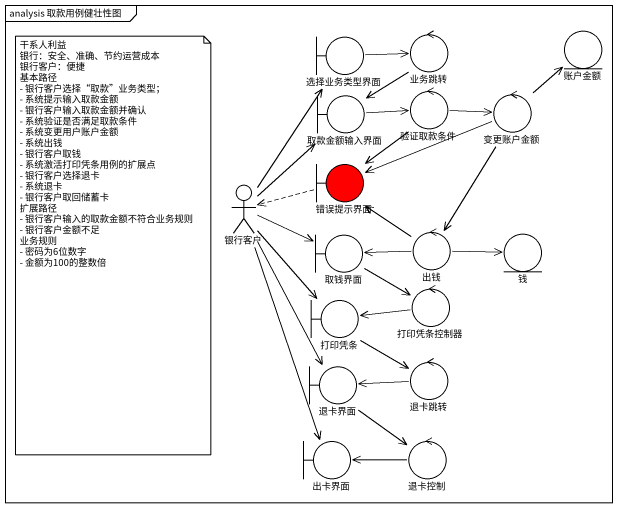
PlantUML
@startuml
mainframe analysis 取款用例健壮性图
boundary 选择业务类型界面
control 业务跳转
entity 账户金额
boundary 取款金额输入界面
control 验证取款条件
control 变更账户金额
boundary 错误提示界面 #FF0000
actor 银行客户
boundary 取钱界面
control 出钱
entity 钱
boundary 打印凭条
control 打印凭条控制器
boundary 退卡界面
control 退卡跳转
boundary 出卡界面
control 退卡控制
选择业务类型界面 -right-> 业务跳转
业务跳转 --> 取款金额输入界面
取款金额输入界面 -right-> 验证取款条件
验证取款条件 -right-> 变更账户金额
验证取款条件 --> 错误提示界面
变更账户金额 -up-> 账户金额
变更账户金额 -left-> 错误提示界面
变更账户金额 --> 出钱
错误提示界面 .left.> 银行客户
银行客户 -up-> 选择业务类型界面
银行客户 -up-> 取款金额输入界面
银行客户 -right-> 取钱界面
银行客户 --> 打印凭条
银行客户 --> 退卡界面
银行客户 --> 出卡界面
取钱界面 --> 打印凭条控制器
出钱 -up-> 错误提示界面
出钱 -left-> 取钱界面
出钱 -right-> 钱
打印凭条 --> 退卡跳转
打印凭条控制器 -left-> 打印凭条
退卡界面 --> 退卡控制
退卡跳转 -left-> 退卡界面
退卡控制 -left-> 出卡界面
note as N1
  干系人利益
  银行：安全、准确、节约运营成本
  银行客户：便捷
  基本路径
  - 银行客户选择“取款”业务类型；
  - 系统提示输入取款金额
  - 银行客户输入取款金额并确认
  - 系统验证是否满足取款条件
  - 系统变更用户账户金额
  - 系统出钱
  - 银行客户取钱
  - 系统激活打印凭条用例的扩展点
  - 银行客户选择退卡
  - 系统退卡
  - 银行客户取回储蓄卡
  扩展路径
  - 银行客户输入的取款金额不符合业务规则
  - 银行客户金额不足
  业务规则
  - 密码为6位数字
  - 金额为100的整数倍
end note
@enduml
